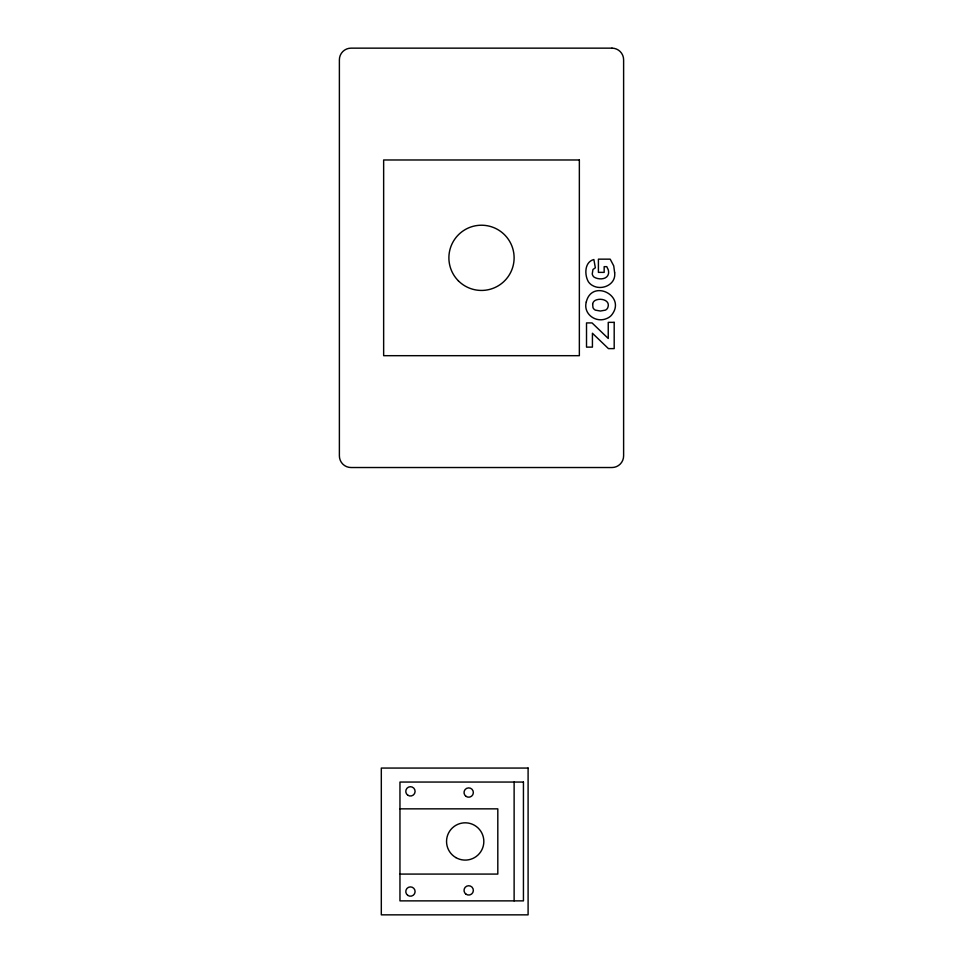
<?xml version="1.0" encoding="UTF-8"?>
<svg xmlns="http://www.w3.org/2000/svg" width="963" height="963" viewBox="0 0 963 963"><rect width="100%" height="100%" fill="white"/><g stroke="black" fill="none" stroke-linecap="round" stroke-linejoin="round"><path stroke-width="1.44" d="M399.958 808.848L497.811 808.848L497.811 874.079L399.958 874.079M514.122 782.052L514.122 900.874M614.659 272.794C616.212 284.615 601.719 290.958 592.474 285.481A11.905 11.905 0 0 1 588.345 281.702C584.348 274.684 584.481 261.912 593.87 259.529L595.351 267.786L592.955 269.508L592.245 273.949A5.393 5.393 0 0 0 594.075 277.103C598.384 279.836 607.099 279.884 608.484 273.805A8.968 8.968 0 0 0 608.183 269.64L606.774 266.655L604.162 266.655L604.162 272.373L598.408 272.373L598.408 259.155L610.205 259.155L613.732 265.872L614.659 272.794M586.274 302.021C582.952 314.022 596.037 323.339 606.738 318.5A12.796 12.796 0 0 0 611.252 315.479C627.431 296.327 591.98 278.126 586.274 302.021M592.63 304.019L592.979 307.63A5.068 5.068 0 0 0 595.411 310.146L600.406 311.025L605.366 310.146A4.984 4.984 0 0 0 607.809 307.63C610.759 300.143 600.551 297.651 595.351 300.336A5.044 5.044 0 0 0 592.967 302.888L592.63 304.019M611.974 48.15L351.026 48.15A11.652 11.652 0 0 0 339.385 59.802L339.385 455.872A11.652 11.652 0 0 0 351.026 467.524L611.974 467.524A11.652 11.652 0 0 0 623.615 455.872L623.615 59.802A11.652 11.652 0 0 0 611.974 48.15M579.353 159.978L383.647 159.978L383.647 355.684L579.353 355.684L579.353 159.978M614.189 322.352L608.243 322.352L608.243 338.458L592.04 322.918L586.515 322.918L586.515 347.125L592.426 347.125L592.426 333.246L608.447 348.618L614.189 348.618L614.189 322.352M528.097 768.065L381.312 768.065L381.312 914.85L528.097 914.85L528.097 768.065M523.439 782.052L399.958 782.052L399.958 900.874L523.439 900.874L523.439 782.052M458.436 280.895A32.622 32.622 0 0 0 513.002 266.282A32.622 32.622 0 0 0 473.062 226.329A32.622 32.622 0 0 0 458.436 280.895M407.831 795.233A4.659 4.659 0 0 0 415.089 791.694A4.659 4.659 0 0 0 408.396 787.18A4.659 4.659 0 0 0 407.831 795.233M466.08 796.401A4.659 4.659 0 0 0 473.339 792.862A4.659 4.659 0 0 0 466.646 788.348A4.659 4.659 0 0 0 466.08 796.401M407.831 895.409A4.659 4.659 0 0 0 415.089 891.882A4.659 4.659 0 0 0 408.396 887.368A4.659 4.659 0 0 0 407.831 895.409M466.08 894.254A4.659 4.659 0 0 0 473.339 890.715A4.659 4.659 0 0 0 466.646 886.201A4.659 4.659 0 0 0 466.08 894.254M455.872 857.6A18.634 18.634 0 0 0 483.835 841.457A18.634 18.634 0 0 0 455.872 825.315A18.634 18.634 0 0 0 455.872 857.6"/></g></svg>
